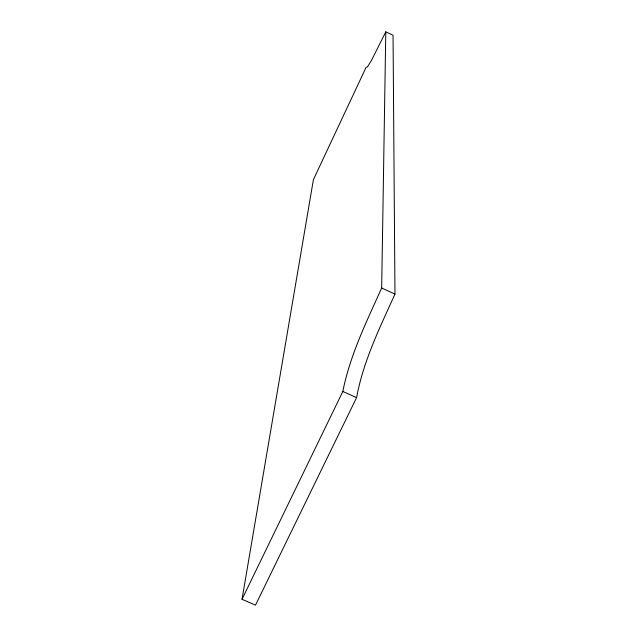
<?xml version="1.0" encoding="UTF-8"?>
<svg xmlns="http://www.w3.org/2000/svg" width="637" height="637" viewBox="0 0 637 637"><rect width="100%" height="100%" fill="white"/><g stroke="black" fill="none" stroke-linecap="round" stroke-linejoin="round"><path stroke-width="0.96" d="M242.028 599.274L342.825 391.476C350.039 355.175 366.57 321.574 381.667 288.043L385.791 31.85L393.045 35.202L394.972 294.055C379.875 327.569 363.265 361.203 356.585 397.623L255.493 605.15L242.028 599.274L313.404 179.65L366.132 67.267L367.438 66.925L371.61 60.141L385.791 31.85M342.825 391.476L356.585 397.623M381.667 288.043L394.972 294.055"/></g></svg>
